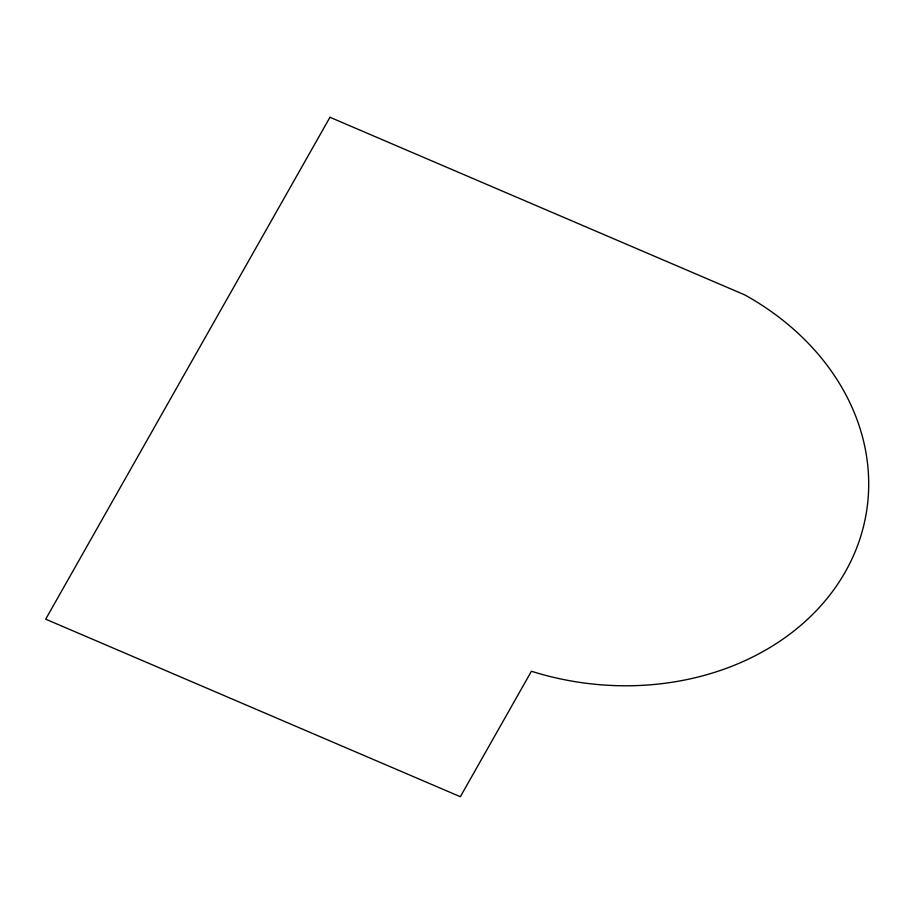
<?xml version="1.0" encoding="UTF-8"?>
<svg xmlns="http://www.w3.org/2000/svg" width="914" height="914" viewBox="0 0 914 914"><rect width="100%" height="100%" fill="white"/><g stroke="black" fill="none" stroke-linecap="round" stroke-linejoin="round"><path stroke-width="1.37" d="M329.965 117.278L45.7 619.178L460.348 796.722L531.411 671.242A259.21 213.362 8.8 0 0 845.336 571.81A259.21 213.362 8.8 0 0 744.613 294.822L329.965 117.278"/></g></svg>
